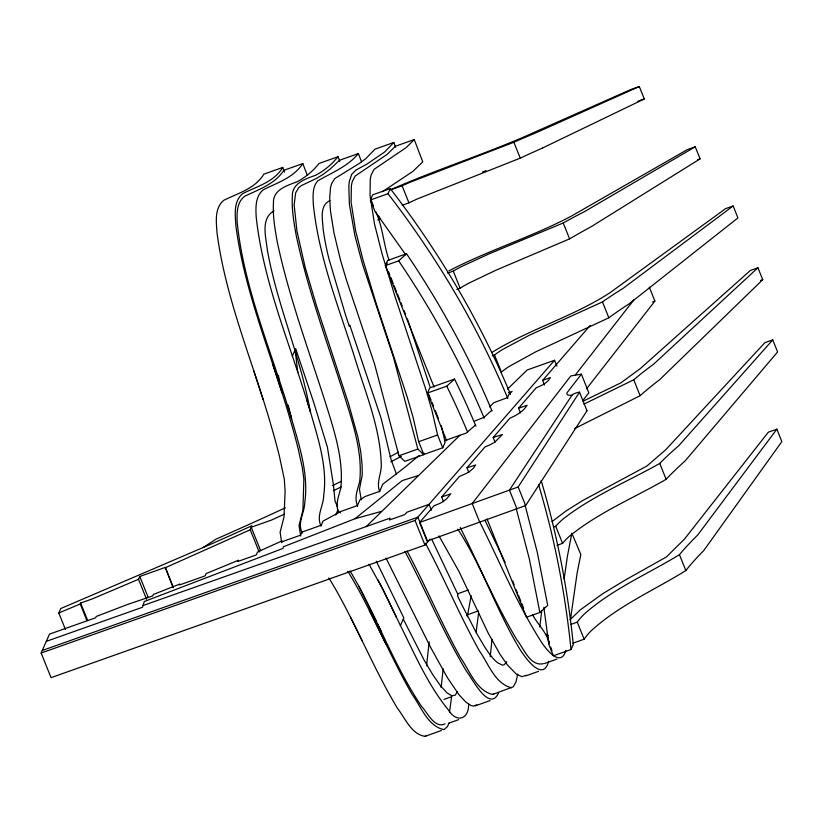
<?xml version="1.0" encoding="UTF-8"?>
<svg xmlns="http://www.w3.org/2000/svg" width="823" height="823" viewBox="0 0 823 823"><rect width="100%" height="100%" fill="white"/><g stroke="black" fill="none" stroke-linecap="round" stroke-linejoin="round"><path stroke-width="1.23" d="M340.228 512.914L340.269 511.659L357.408 505.579L359.939 499.859L365.093 496.516L379.64 491.362L382.818 484.14L400.801 470.489A823.73 164.898 -21.9 0 0 419.03 455.52M443.175 668.657L441.138 687.514M426.54 665.797L429.184 641.868M491.989 639.42L490.241 656.682M451.704 696.114L449.461 712.543M539.754 626.992L541.75 610.738M476.147 631.889L478.636 612.651M570.534 619.019L577.129 573.034L580.832 554.507L571.862 533.222L567.356 556.513L564.115 579.114M467.269 616.756L471.168 595.667M517.698 674.016L516.042 681.845L513.285 686.794L492.596 694.468C476.003 690.528 469.48 670.138 460.427 657.495C441.118 622.754 425.707 586.038 407.046 550.957M468.647 704.375C468.75 719.93 456.23 722.82 448.453 710.054C427.795 684.705 414.741 654.244 400.276 625.192M548.632 661.311C542.696 683.913 523.387 655.221 518.675 647.207C496.012 609.133 482.093 566.471 457.876 529.199M565.854 650.448C560.525 669.294 544.126 646.929 539.837 639.553C516.33 602.189 499.448 561.214 479.696 521.844M259.194 552.068L250.243 529.765L251.807 525.753A533.263 106.753 -21.9 0 1 202.962 547.593L60.768 608.536L58.814 612.981L65.408 629.41M498.532 693.017C489.263 713.006 471.744 677.617 466.322 670.971C443.288 632.476 426.108 590.893 404.916 551.41M430.162 539.086L424.946 545.073L51.047 677.668L41.15 653.02L49.493 634.111L95.684 617.764L96.281 616.437L127.411 604.514L152.739 595.914L153.387 594.453L179.959 584.011L179.548 584.958L205.071 575.905L206.12 573.528A454.666 91.014 -21.9 0 0 238.403 560.216L237.857 561.461L256.292 554.918L257.609 551.924L282.011 540.917L281.805 542.676M58.814 612.981L80.232 603.979L80.644 603.043L92.248 598.928L138.531 579.299L139.776 576.47L165.31 567.417L173.324 587.375M173.139 587.776L165.31 567.417M292.299 356.205L295.673 348.571L313.913 403.085L327.389 447.064L333.469 485.014L335.012 500.95L337.564 506.937M405.718 254.749L374.887 211.213L370.381 199.979L372.634 194.856L390.277 188.601C438.896 251.684 479.902 320.785 510.507 394.371M370.381 199.979L388.014 193.724L390.277 188.601M434.081 387.047L385.329 265.603L387.582 260.48L406.531 253.762C431.91 291.229 454.543 330.548 474.213 371.307A881.783 846.332 23.8 0 1 492.02 411.027M386.049 265.747L387.221 263.082M320.98 526.175L322.986 521.103A186.986 37.436 -21.9 0 0 337.029 513.49L340.269 511.659M335.722 515.003L338.006 509.828M446.663 440.696L427.507 392.993L429.76 387.87L454.553 379.074A881.135 845.715 23.8 0 1 475.91 426.17M395.616 147.173L393.816 142.482L374.907 149.189L365.782 158.674L359.425 163.355L334.642 178.653L331.474 183.971L330.496 187.788L329.714 197.942L330.465 210.914L334.025 233.228L340.773 261.107L346.576 280.437L374.527 363.91L398.949 455.767L404.823 461.374L423.732 454.666L424.329 453.329M382.356 191.718L412.765 171.472L422.775 161.864L414.247 139.571L395.338 146.278L387.376 154.21L355.145 176.06L352.223 181.729L351.37 185.71L351.123 202.273L355.618 230.821L363.2 260.675L376.286 303.79L407.272 397.262L413.074 417.302L418.67 441.694L423.814 454.491L442.723 447.784L445.12 442.342L441.262 425.614M457.557 691.402L455.242 695.147L451.868 695.857L446.982 692.853L440.531 685.775L432.764 674.695L423.989 659.861L403.27 619.112M543.838 607.374L548.879 644.563L553.385 655.797L571.018 649.542L573.281 644.419C567.644 588.939 557.037 533.932 541.133 480.478M448.885 723.427L447.445 726.565L443.978 729.641C427.651 726.246 420.892 706.237 411.87 694.015C392.458 660.005 377.14 623.855 358.396 589.484A187.078 36.798 70.5 0 0 347.759 571.265M506.762 661.713L504.077 664.891L502.267 665.097L497.462 662.638A101.301 19.927 70.5 0 1 484.798 647.115L476.661 633.401L461.95 604.967L457.506 595.873L458.02 594.71L431.684 539.168M419.596 522.492L518.171 486.979L579.515 392.17L586.984 410.77L525.64 505.579L427.065 541.102L419.596 522.492L434.081 505.764L439.472 503.563A8.179 1.636 -21.9 0 0 440.809 502.915A9.115 1.821 -21.9 0 0 442.393 502.04L446.478 498.944L450.86 493.769L441.653 497.02L443.515 501.67M579.515 392.17A5.545 1.111 -21.9 0 0 575.915 393.055L575.071 393.363A3.292 0.658 -21.9 0 0 571.944 395.287L509.427 490.127L516.895 508.727M307.298 175.32L302.813 163.582C293.718 177.573 277.444 182.665 263.422 189.722C255.161 196.141 255.665 207.849 256.22 217.251C262.887 277.886 286.27 335.084 304.5 392.808A232.024 45.646 70.5 0 1 307.041 400.78A189.29 37.241 70.5 0 1 310.137 410.811C317.987 438.474 327.739 466.703 323.676 495.909C323.49 505.857 316.33 515.404 320.733 525.372M284.563 172.12L282.762 167.439C273.936 182.068 256.889 186.44 242.692 193.611C233.146 201.429 235.224 215.369 235.944 226.253C244.729 293.039 271.878 355.443 290.282 419.833A187.078 36.798 70.5 0 1 298.245 449.132L302.319 467.608L303.872 479.212L302.905 510.363L299.027 525.527L300.714 535.968M572.942 643.185L584.135 639.214A71.992 25.431 -23.9 0 1 591.171 630.799C618.927 605.358 654.141 590.276 685.826 570.555A287.927 101.692 -23.9 0 1 703.788 550.515L781.85 441.591L776.861 429.164L697.606 535.135A286.96 97.361 -23.7 0 0 679.448 554.661C647.639 574.094 612.477 589.001 584.392 613.958A71.724 24.34 -23.7 0 0 577.283 622.147L570.565 624.523M582.581 400.873L588.836 392.777L581.367 374.177L567.304 392.376A28.414 5.689 -21.9 0 0 571.944 395.287M575.143 375.216L634.07 299.623M586.542 388.785L654.892 301.095L649.296 287.145M569.958 619.853L580.266 609.894L602.683 593.753L625.11 580.133L666.383 556.965L684.551 539.003L768.332 432.188L776.861 429.164M393.816 142.482L384.691 151.967L366.636 164.281L356.04 170.001L351.709 174.332L349.405 181.081L348.818 185.772L349.374 204.207L354.888 235.553L362.429 263.905L393.445 357.203L417.858 449.06L423.732 454.666M441.653 497.02L459.481 476.424L465.016 474.027A14.31 2.86 -21.9 0 0 467.155 472.947L467.629 472.69A10.215 2.047 -21.9 0 0 469.357 471.661L473.204 468.441L475.663 464.985L466.97 467.773L468.843 472.433M466.97 467.773L484.973 446.982L489.685 444.924A14.382 2.881 -21.9 0 0 492.987 443.227A12.736 2.551 -21.9 0 0 494.777 442.157L502.472 434.503L493.183 437.497L495.055 442.146M493.183 437.497L509.787 418.321L514.159 416.201A19.052 3.817 -21.9 0 0 518.171 413.907L519.745 412.868A26.85 5.37 -21.9 0 0 521.977 411.181L523.407 409.875A55.11 11.028 -21.9 0 0 524.467 408.743L527.121 405.276L518.541 408.218L520.403 412.868M518.541 408.218L536.123 387.9L541.76 385.339A9.135 1.831 -21.9 0 0 543.53 384.341L544.281 383.857A22.17 4.434 -21.9 0 0 546.102 382.53L547.779 381.039A41.994 8.405 -21.9 0 0 548.684 380.061L550.412 377.603L542.635 380.391L544.497 385.041M542.635 380.391L590.256 325.383M41.15 653.02L415.049 520.424L554.537 360.279L556.904 366.153M339.858 161.411L338.068 156.709L333.418 161.966A1554.575 305.817 70.5 0 1 315.332 175.361C305.436 178.982 291.63 183.344 292.36 196.44C291.599 209.69 293.924 222.868 296.311 235.841C308.553 293.585 329.725 348.88 347.244 405.111C354.836 429.729 362.377 455.15 359.733 481.229C357.82 489.171 353.921 497.462 357.429 505.631M556.976 545.351L562.582 543.365A71.107 21.223 -23.1 0 1 569.907 535.824C598.949 512.307 633.957 497.874 666.126 479.315A284.696 84.964 -23.1 0 1 684.859 461.219L777.601 351.935L772.756 339.868L678.677 445.829A284.11 80.705 -22.9 0 0 659.748 463.431C627.455 481.681 592.498 495.96 563.127 518.984A70.943 20.153 -22.9 0 0 555.72 526.288L553.488 527.09M414.247 139.571L406.284 147.502L374.054 169.353L371.132 175.021L370.278 179.013L370.031 195.565L374.527 224.113L382.109 253.968L395.194 297.082L426.18 390.555L431.982 410.595L437.579 434.986L442.723 447.784M366.235 526.586L459.872 435.285L466.281 433.073L475.447 425.069M361.513 161.812L358.406 153.562C347.676 166.616 331.772 172.655 317.719 180.885C312.184 187.088 313.049 196.121 313.275 203.826C318.542 256.827 338.623 306.886 354.62 357.254C365.196 392.211 380.061 426.911 381.265 463.894C381.872 473.307 375.792 482.556 379.773 491.825M445.027 723.87C434.554 728.941 427.343 712.409 421.427 706.206C399.402 673.461 384.392 636.683 366.719 601.572A203.888 40.111 70.5 0 0 358.859 586.274L350.114 570.956M507.513 389.125L527.131 370L554.537 360.279M582.725 401.367L620.964 382.818L640.551 368.385L750.37 270.458L757.942 267.763L762.726 279.686L659.686 379.67A282.845 67.208 -22.3 0 0 640.119 395.688L574.516 428.649M489.52 406.881L493.831 402.704L507.472 397.643L508.964 394.258L512.122 391.419L508.511 392.684M757.942 267.763L653.513 364.28A282.649 62.99 -22.2 0 0 633.741 379.804L583.919 404.124M427.507 392.993L446.766 386.162L454.553 379.074M385.329 265.603L398.692 260.86L406.531 253.762M491.722 410.317L483.883 417.415L474.83 420.954M487.031 518.922L526.504 617.229L539.867 612.497L547.707 605.389L537.224 552.027L525.084 505.219M552.038 521.607L565.73 511.186L582.2 500.806L646.816 466.075L665.673 449.811L764.886 342.656L772.756 339.868M46.294 641.364L142.461 607.261L144.303 601.51L282.989 548.406L283.41 546.76L355.011 518.727L402.262 480.57L417.796 475.715M494.52 355.001L501.372 372.068A70.552 12.52 -21.6 0 1 509.386 366.317L535.855 351.771L608.845 317.791A282.649 50.141 -21.6 0 1 629.225 303.79L737.922 217.9L733.139 205.976L623.042 288.41A282.845 45.954 -21.4 0 0 602.457 301.907L529.24 335.29L502.616 349.466A70.603 11.471 -21.4 0 0 494.52 355.001L492.277 355.793M202.962 547.593L216.11 539.096A845.242 169.209 -21.9 0 0 285.416 507.781M386.008 558.117L431.108 648.298L447.414 677.679L458.915 694.643L465.777 702.04L471.106 705.548L473.348 706.113L476.898 704.858M491.732 352.573C529.405 329.056 572.952 316.834 610.131 292.628L725.557 208.672L733.139 205.976M448.905 270.88C488.739 250.079 532.07 236.921 571.759 215.904L687.37 149.58L695.24 146.792L700.085 158.86L590.801 226.953A284.11 32.601 -20.9 0 0 569.588 238.876L495.6 270.366L468.513 283.318A70.943 8.137 -20.9 0 0 460.119 288.184L456.765 289.377M695.24 146.792L584.618 211.562A284.696 28.414 -20.7 0 0 563.21 222.982L488.996 253.885L461.754 266.457A71.107 7.098 -20.7 0 0 453.267 271.106L447.671 273.092M526.236 675.302L521.926 676.681L516.515 674.294L507.297 664.799L499.767 653.915L488.039 632.784L458.864 571.234L438.968 535.907M274.069 210.842C260.233 218.486 266.076 237.425 267.321 249.914C277.001 304.736 300.395 355.958 310.137 410.811M328.85 577.972A187.078 36.798 70.5 0 1 339.488 596.191C359.661 633.093 375.72 672.154 397.427 708.233C405.091 718.098 411.366 734.363 425.069 736.348L426.9 735.309M398.507 452.166L389.989 456.796M329.879 200.627C319.458 205.411 322.503 219.175 323.069 228.269A101.301 19.927 70.5 0 0 329.005 259.08L345.639 315.281L349.261 326.247L349.775 325.085L381.193 418.496L391.059 459.522L396.367 473.976M492.596 694.468L494.376 693.501M401.377 456.312L390.832 461.878M542.234 148.161L644.286 98.955L639.296 86.528L630.768 89.553L523.243 137.225C479.562 155.938 434.194 170.505 390.709 189.702M332.461 485.611L341.555 481.239M250.243 529.765L165.135 567.819M639.296 86.528L536.061 132.77A287.927 12.057 -20 0 0 513.861 142.256L410.944 181.924A71.992 3.014 -20 0 0 402.087 185.761L390.884 189.743M543.283 663.708C530.053 666.589 523.685 648.143 516.885 639.862C495.405 603.763 479.017 564.99 460.242 527.492M482.628 171.904L485.951 170.618M652.526 301.979L654.892 301.095M475.293 705.877L490.117 700.568M425.069 736.348L441.406 730.505M282.762 167.439L263.854 174.147C255.027 188.776 237.981 193.148 223.774 200.318C214.237 208.137 216.315 222.076 217.035 232.96C225.821 299.747 252.97 362.151 271.374 426.54A187.078 36.798 70.5 0 1 279.336 455.839L284.305 479.295L285.108 491.105L283.997 517.07L280.118 532.234L281.559 541.894L300.477 535.217L301.835 532.121C297.412 522.152 304.572 512.575 304.767 502.616C308.831 473.4 299.078 445.171 291.229 417.518A189.29 37.241 70.5 0 0 288.132 407.478A232.024 45.646 70.5 0 0 285.591 399.515C267.341 341.586 243.762 284.192 237.271 223.321C236.726 213.97 236.448 202.263 244.904 196.131C258.936 189.424 274.851 184.054 283.904 170.289L302.813 163.582M338.068 156.709L319.159 163.417L314.509 168.674A1554.575 305.817 70.5 0 1 296.424 182.068C286.517 185.689 272.722 190.051 273.452 203.147C272.691 216.387 275.016 229.576 277.402 242.548C289.645 300.282 310.816 355.587 328.336 411.819C335.928 436.427 343.469 461.857 340.825 487.936C338.911 495.878 335.012 504.17 338.52 512.338M358.406 153.562L339.498 160.259L330.167 169.044L323.038 174.445L316.495 178.406L301.341 185.607L298.811 187.593L295.632 192.849L294.15 205.092L296.959 231.068L305.21 267.465L316.341 305.251L348.643 403.898L357.902 437.157L360.68 451.271L362.11 464.995L362.254 475.159L359.435 489.222L361.307 499.911M637.897 101.229L644.286 98.955M402.21 205.225L408.928 202.839A71.724 4.064 -20.2 0 1 417.693 198.785L520.249 158.139L513.871 142.256M377.644 219.916L379.917 219.113L379.753 218.002M697.832 159.662L700.085 158.86M760.565 280.448L762.726 279.686M418.67 441.694L437.579 434.986M398.949 455.767L417.858 449.06M444.441 440.758L459.872 435.285M320.744 525.424L301.835 532.121L302.164 533.16M143.007 605.553L390.112 518.13L389.474 519.971L404.597 514.684L407.066 512.143L429.04 504.365L431.396 510.239M42.271 650.479L417.868 517.183L427.765 541.832M457.567 593.805L468.194 590.029M466.538 615.079L478.348 610.882M544.291 663.575L556.893 659.11M443.875 699.427L450.747 696.988M525.918 675.837L538.53 671.362M448.309 723.314L458.627 719.662M355.011 518.727L381.337 511.402M581.367 374.177L570.812 375.946L472.207 503.542L479.675 522.142M511.505 687.761C494.911 683.82 488.389 663.431 479.336 650.798C459.851 615.727 444.327 578.651 425.44 543.273M548.396 635.726L546.554 634.152L548.375 638.699M388.014 193.724C436.385 256.478 477.206 325.178 507.76 398.332M398.692 260.86C424.071 298.327 446.704 337.646 466.374 378.405A881.783 846.332 23.8 0 1 484.181 418.125M532.45 614.688C537.872 624.636 546.781 632.198 549.188 643.689M369.023 564.249L382.479 588.599L400.441 625.531L403.805 617.898L376.276 561.204M358.859 586.295L376.09 620.84M369.332 610.357L385.853 643.874M350.423 617.065L362.058 640.561M484.922 520.177L505.137 562.356M396.316 616.9L385.627 594.864A203.888 40.111 70.5 0 0 377.767 579.567M377.407 623.608L381.368 631.899M602.467 301.907L608.845 317.791M633.741 379.804L640.119 395.688M563.21 222.982L569.588 238.865M659.748 463.431L666.126 479.315M679.448 554.661L685.826 570.555M453.267 271.106L460.119 288.184M555.72 526.288L562.582 543.365M402.077 185.772L408.928 202.839M577.283 622.147L584.135 639.214M518.171 486.979L525.64 505.579M378.549 215.698L379.917 219.113M371.101 200.123L373.416 205.894M375.73 211.655C382.829 227.014 383.508 244.297 389.053 260.243M550.649 647.063L551.966 650.612M388.466 271.497L389.845 275.201M390.853 277.433L393.157 283.462M394.186 285.746L396.48 291.733M397.519 294.058L399.803 300.004M400.75 302.37L402.169 305.909M404.072 310.641L405.492 314.18M512.729 581.007L514.149 584.803M516.042 589.525L517.461 593.074M518.449 595.245L520.784 601.335M521.782 603.557L523.634 608.423M432.065 402.406L433.484 405.945M435.377 410.667L436.797 414.216M428.69 394.289L431.015 400.091M437.075 415.173L438.474 418.65M415.049 520.424L424.946 545.073M260.654 550.721L251.221 527.245L271.703 519.982A660.602 132.246 -21.9 0 0 284.264 514.169M139.776 576.47L148.263 597.601M138.531 579.299L146.545 599.257M80.644 603.043L87.722 620.655M80.232 603.979L86.837 620.408M407.385 318.902L429.925 386.543M272.691 364.178L282.022 392.89M253.782 370.885L263.113 399.597M357.408 505.579L357.645 506.33M310.549 412.169L307.041 400.78M291.64 418.876L288.132 407.478M538.52 484.397C554.62 538.232 565.339 593.65 571.018 649.542M516.237 508.655L529.384 559.126L539.867 612.497M288.173 405.06L291.229 417.518M548.982 641.107L549.28 643.648M295.138 349.775L297.792 372.5M278.441 375.411L278.884 379.197M446.766 386.162A881.135 845.715 23.8 0 1 467.629 432.096M520.229 158.15A286.96 16.275 -20.2 0 1 542.213 148.161M341.164 486.928A660.602 132.246 -21.9 0 1 333.5 490.683M586.398 410.842A5.545 1.111 -21.9 0 1 586.984 410.77"/></g></svg>
